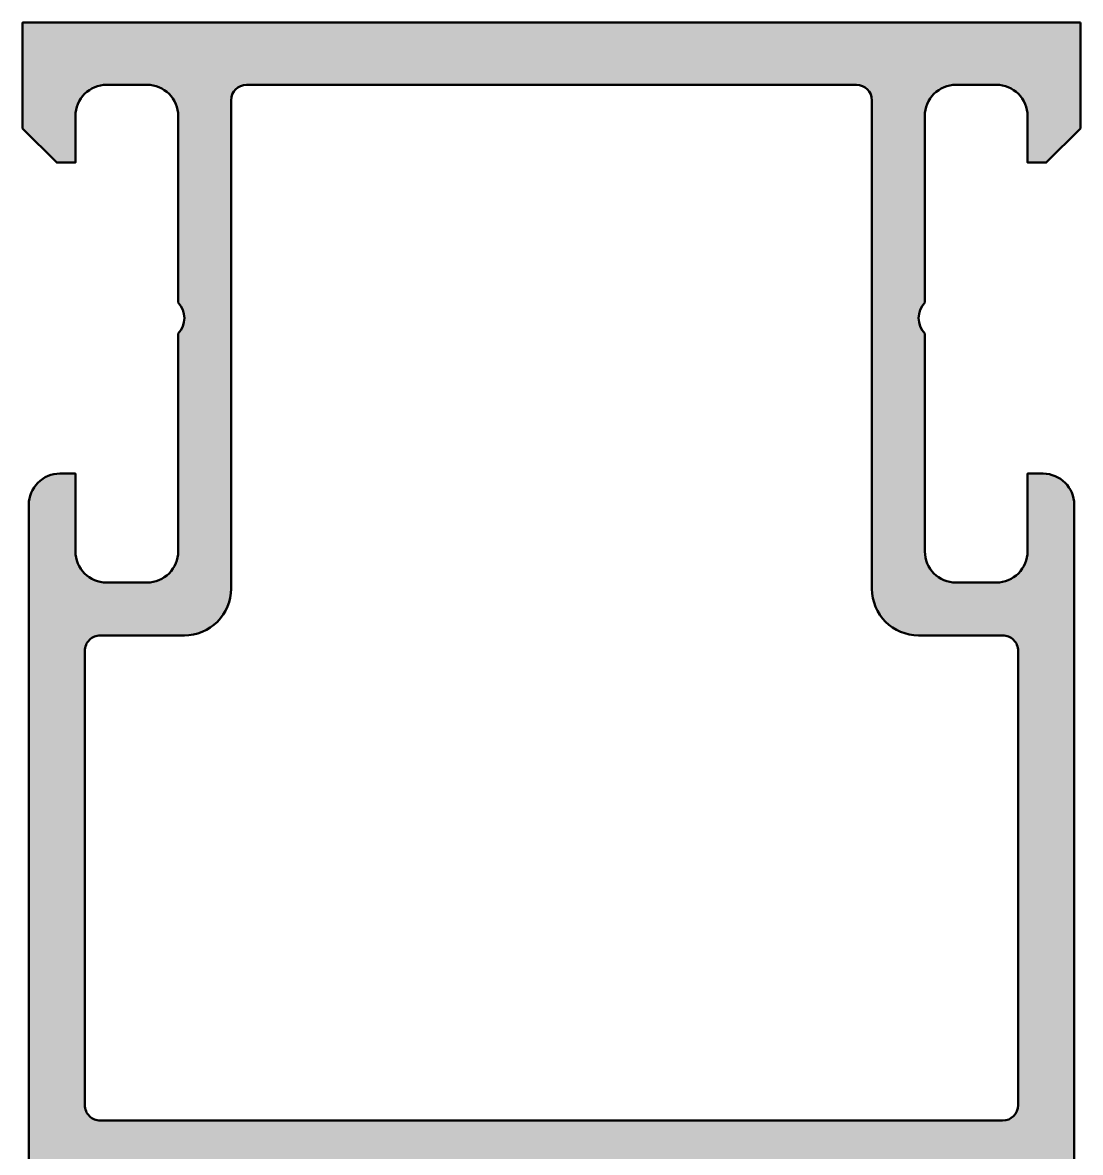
# Model space of a CAD drawing. Extents: x 0 to 94, y 0 to 98.8.
# Drawn here: x 30 to 64, y 62.48 to 98.8 of the extents above; entities that cross this region are included whole.
import ezdxf

# ---------------------------------------------------------------- set-up
doc = ezdxf.new("R2010")
doc.units = 0
doc.layers.add('0S-Alu contour', color=7, linetype='Continuous', lineweight=50)
doc.layers.add('0S-Alu hatch', color=252, linetype='Continuous', lineweight=25)

# ---------------------------------------------------------------- blocks, each defined once
blk = doc.blocks.new('430160__FEB0815F_0D19_44E5_8ABB_CA6C06B854EF_')
at = {"layer": '0S-Alu hatch'}
h = blk.add_hatch(color=256, dxfattribs=at)
edge = h.paths.add_edge_path()
edge.add_line((63.99997414003127, 98.8), (29.99997472763079, 98.8))
edge.add_line((29.99997472763079, 98.8), (29.99997472763079, 95.39999999998672))
edge.add_line((29.99997472763079, 95.39999999998672), (31.09997472763069, 94.29999999998681))
edge.add_line((31.09997472763069, 94.29999999998681), (31.69997472763061, 94.29999999998681))
edge.add_line((31.69997472763061, 94.29999999998681), (31.69997472763061, 95.79999999998682))
edge.add_ellipse((32.6999747276306, 95.79999999998682), major_axis=(-0.9999999999999928, 0), ratio=1, start_angle=269.9999999999996, end_angle=360, ccw=False)
edge.add_line((32.69997472763061, 96.79999999998681), (33.99997472763056, 96.79999999998681))
edge.add_ellipse((33.99997472763067, 95.7999999999867), major_axis=(-1.000000000000113, 0), ratio=1, start_angle=180, end_angle=270.0000000000065, ccw=False)
edge.add_line((34.99997472763079, 95.79999999998682), (34.99997472763079, 89.7999999999868))
edge.add_ellipse((34.47497472763082, 89.29999999998681), major_axis=(-0.7249999999999732, 0), ratio=1, start_angle=136.3971810272944, end_angle=223.6028189727057, ccw=False)
edge.add_line((34.99997472763079, 88.7999999999868), (34.99997472763079, 81.79999999998681))
edge.add_ellipse((33.99997472763079, 81.7999999999868), major_axis=(-0.9999999999999928, 0), ratio=1, start_angle=89.9999999999996, end_angle=180, ccw=False)
edge.add_line((33.99997472763079, 80.79999999998682), (32.69997472763061, 80.79999999998658))
edge.add_ellipse((32.69997472763073, 81.79999999998671), major_axis=(-1.000000000000127, 0), ratio=1, start_angle=0, end_angle=89.99999999999272, ccw=False)
edge.add_line((31.69997472763061, 81.79999999998681), (31.69997472763061, 84.29999999998681))
edge.add_line((31.69997472763061, 84.29999999998681), (31.1999747276306, 84.29999999998681))
edge.add_arc((31.1999747276306, 83.29999999998682), 1, 89.9999999999998, 180)
edge.add_line((30.1999747276306, 83.29999999998682), (30.19997114859729, 60.77356178376703))
edge.add_line((30.19997114859729, 60.77356178376703), (30.19199486647125, 60.70143998374442))
edge.add_line((30.19199486647125, 60.70143998374442), (30.16568564379458, 60.63381602410754))
edge.add_line((30.16568564379458, 60.63381602410754), (30.12282398994667, 60.57526644046583))
edge.add_line((30.12282398994667, 60.57526644046583), (30.06631062068681, 60.52975364874896))
edge.add_line((30.06631062068681, 60.52975364874896), (29.99997014859736, 60.50035778376695))
edge.add_line((29.99997014859736, 60.50035778376695), (29.99997014859713, 58.62034678375971))
edge.add_line((29.99997014859713, 58.62034678375971), (30.00749177494271, 58.55359050357174))
edge.add_line((30.00749177494271, 58.55359050357174), (30.02967948822624, 58.49018166202268))
edge.add_line((30.02967948822624, 58.49018166202268), (30.06542070385667, 58.43329984320007))
edge.add_line((30.06542070385667, 58.43329984320007), (30.11292320803995, 58.38579733901726))
edge.add_line((30.11292320803995, 58.38579733901726), (30.16980502686119, 58.35005612338773))
edge.add_line((30.16980502686119, 58.35005612338773), (30.23321386841206, 58.32786841010328))
edge.add_line((30.23321386841206, 58.32786841010328), (30.29997014859816, 58.32034678375794))
edge.add_line((30.29997014859816, 58.32034678375794), (31.27994446764106, 58.3203467837584))
edge.add_line((31.27994446764106, 58.3203467837584), (31.35759018117048, 58.33056903587113))
edge.add_line((31.35759018117048, 58.33056903587113), (31.42994446763982, 58.36053916262245))
edge.add_line((31.42994446763982, 58.36053916262245), (31.49207650199576, 58.40821474940184))
edge.add_line((31.49207650199576, 58.40821474940184), (31.53975208877472, 58.47034678375758))
edge.add_line((31.53975208877472, 58.47034678375758), (31.5697222155265, 58.54270107022784))
edge.add_line((31.5697222155265, 58.54270107022784), (31.57994446764013, 58.62034678375859))
edge.add_line((31.57994446764013, 58.62034678375859), (31.57994446764013, 61.38034478375789))
edge.add_line((31.57994446764013, 61.38034478375789), (31.58403415378411, 61.41140131638212))
edge.add_line((31.58403415378411, 61.41140131638212), (31.59602176918696, 61.44034144126771))
edge.add_line((31.59602176918696, 61.44034144126771), (31.61509053636945, 61.46519331985928))
edge.add_line((31.61509053636945, 61.46519331985928), (31.63994120280785, 61.48426366670902))
edge.add_line((31.63994120280785, 61.48426366670902), (31.66888056564372, 61.49625312166176))
edge.add_line((31.66888056564372, 61.49625312166176), (31.69993683824593, 61.50034478190104))
edge.add_line((31.69993683824593, 61.50034478190104), (35.9999548911471, 61.500344783758))
edge.add_line((35.9999548911471, 61.500344783758), (36.11121846833376, 61.48781440719814))
edge.add_line((36.11121846833376, 61.48781440719814), (36.2169036000161, 61.45083810551251))
edge.add_line((36.2169036000161, 61.45083810551251), (36.31171007464188, 61.391270275989))
edge.add_line((36.31171007464188, 61.391270275989), (36.39088325582878, 61.31209830288026))
edge.add_line((36.39088325582878, 61.31209830288026), (36.45045253197776, 61.21729273719983))
edge.add_line((36.45045253197776, 61.21729273719983), (36.48743044628754, 61.11160816974325))
edge.add_line((36.48743044628754, 61.11160816974325), (36.49996252059458, 61.00034478376848))
edge.add_line((36.49996252059458, 61.00034478376848), (36.49996252059526, 60.30034783551537))
edge.add_line((36.49996252059526, 60.30034783551537), (35.11171789168856, 57.89582207868012))
edge.add_line((35.11171789168856, 57.89582207868012), (35.10138872720262, 57.86112287488482))
edge.add_line((35.10138872720262, 57.86112287488482), (35.10036780728609, 57.8249333169224))
edge.add_line((35.10036780728609, 57.8249333169224), (35.10872434822449, 57.7897069829296))
edge.add_line((35.10872434822449, 57.7897069829296), (35.1258917936056, 57.75783214642888))
edge.add_line((35.1258917936056, 57.75783214642888), (35.15070622568391, 57.73146985624771))
edge.add_line((35.15070622568391, 57.73146985624771), (35.18148527663353, 57.71240742183522))
edge.add_line((35.18148527663353, 57.71240742183522), (35.21614218963958, 57.70193723732404))
edge.add_line((35.21614218963958, 57.70193723732404), (35.25232729677072, 57.70076915984463))
edge.add_line((35.25232729677072, 57.70076915984463), (36.38589877066595, 57.94780356463797))
edge.add_line((36.38589877066595, 57.94780356463797), (37.43202062699284, 58.44944023125845))
edge.add_line((37.43202062699284, 58.44944023125845), (38.33436923468999, 59.17867083522992))
edge.add_line((38.33436923468999, 59.17867083522992), (39.04436177354473, 60.09623330087016))
edge.add_line((39.04436177354473, 60.09623330087016), (39.52377195321562, 61.15272568759338))
edge.add_line((39.52377195321562, 61.15272568759338), (39.57686468490164, 61.26673914195543))
edge.add_line((39.57686468490164, 61.26673914195543), (39.65672812154816, 61.36389745307653))
edge.add_line((39.65672812154816, 61.36389745307653), (39.75830946715606, 61.43805361369004))
edge.add_line((39.75830946715606, 61.43805361369004), (39.87518187813038, 61.48451591546155))
edge.add_line((39.87518187813038, 61.48451591546155), (39.99996310410245, 61.50034630964182))
edge.add_line((39.99996310410245, 61.50034630964182), (53.99999245467751, 61.50034630964251))
edge.add_line((53.99999245467751, 61.50034630964251), (54.124773680646, 61.48451591546245))
edge.add_line((54.124773680646, 61.48451591546245), (54.24164609161874, 61.43805361369118))
edge.add_line((54.24164609161874, 61.43805361369118), (54.34322743722867, 61.36389745307634))
edge.add_line((54.34322743722867, 61.36389745307634), (54.42309087387497, 61.26673914195589))
edge.add_line((54.42309087387497, 61.26673914195589), (54.47618360557695, 61.15272568758346))
edge.add_line((54.47618360557695, 61.15272568758346), (54.95559378523143, 60.09623330087015))
edge.add_line((54.95559378523143, 60.09623330087015), (55.66558632408597, 59.17867083523059))
edge.add_line((55.66558632408597, 59.17867083523059), (56.56793493178334, 58.44944023125911))
edge.add_line((56.56793493178334, 58.44944023125911), (57.61405678810952, 57.94780356463888))
edge.add_line((57.61405678810952, 57.94780356463888), (58.74762826200566, 57.7007691598451))
edge.add_line((58.74762826200566, 57.7007691598451), (58.7838133691354, 57.70193723732472))
edge.add_line((58.7838133691354, 57.70193723732472), (58.81847028214377, 57.71240742183614))
edge.add_line((58.81847028214377, 57.71240742183614), (58.84924933309176, 57.73146985624771))
edge.add_line((58.84924933309176, 57.73146985624771), (58.87406376517098, 57.75783214642933))
edge.add_line((58.87406376517098, 57.75783214642933), (58.89123121055143, 57.78970698293142))
edge.add_line((58.89123121055143, 57.78970698293142), (58.89958775149029, 57.82493331692375))
edge.add_line((58.89958775149029, 57.82493331692375), (58.89856683157375, 57.86112287488548))
edge.add_line((58.89856683157375, 57.86112287488548), (58.88823766708803, 57.89582207867923))
edge.add_line((58.88823766708803, 57.89582207867923), (57.49999303818157, 60.30034783551537))
edge.add_line((57.49999303818157, 60.30034783551537), (57.49999303818181, 61.00034478376941))
edge.add_line((57.49999303818181, 61.00034478376941), (57.51252511248931, 61.11160816974372))
edge.add_line((57.51252511248931, 61.11160816974372), (57.54950302679883, 61.2172927372023))
edge.add_line((57.54950302679883, 61.2172927372023), (57.60907230294761, 61.31209830288143))
edge.add_line((57.60907230294761, 61.31209830288143), (57.68824548413404, 61.39127027598899))
edge.add_line((57.68824548413404, 61.39127027598899), (57.78305195875979, 61.45083810551319))
edge.add_line((57.78305195875979, 61.45083810551319), (57.88873709044279, 61.48781440719814))
edge.add_line((57.88873709044279, 61.48781440719814), (58.00000066763066, 61.5003447837587))
edge.add_line((58.00000066763066, 61.5003447837587), (62.30001872053107, 61.50034478190175))
edge.add_line((62.30001872053107, 61.50034478190175), (62.33107499313081, 61.4962531216629))
edge.add_line((62.33107499313081, 61.4962531216629), (62.36001435596739, 61.48426366670992))
edge.add_line((62.36001435596739, 61.48426366670992), (62.38486502240693, 61.46519331986087))
edge.add_line((62.38486502240693, 61.46519331986087), (62.40393378958874, 61.44034144126816))
edge.add_line((62.40393378958874, 61.44034144126816), (62.41592140499204, 61.41140131638394))
edge.add_line((62.41592140499204, 61.41140131638394), (62.42001109113624, 61.38034478375721))
edge.add_line((62.42001109113624, 61.38034478375721), (62.42001109113625, 58.62034678375898))
edge.add_line((62.42001109113625, 58.62034678375898), (62.43023334324942, 58.54270107022715))
edge.add_line((62.43023334324942, 58.54270107022715), (62.46020347000075, 58.47034678375849))
edge.add_line((62.46020347000075, 58.47034678375849), (62.50787905678038, 58.4082147494032))
edge.add_line((62.50787905678038, 58.4082147494032), (62.5700110911368, 58.36053916262334))
edge.add_line((62.5700110911368, 58.36053916262334), (62.64236537760478, 58.33056903587204))
edge.add_line((62.64236537760478, 58.33056903587204), (62.72001109113594, 58.32034678375886))
edge.add_line((62.72001109113594, 58.32034678375886), (63.6999854101809, 58.32034678375885))
edge.add_line((63.6999854101809, 58.32034678375885), (63.76674169036614, 58.3278684101042))
edge.add_line((63.76674169036614, 58.3278684101042), (63.83015053191426, 58.35005612338818))
edge.add_line((63.83015053191426, 58.35005612338818), (63.88703235073735, 58.38579733901863))
edge.add_line((63.88703235073735, 58.38579733901863), (63.93453485491882, 58.43329984320074))
edge.add_line((63.93453485491882, 58.43329984320074), (63.97027607055014, 58.49018166202383))
edge.add_line((63.97027607055014, 58.49018166202383), (63.9924637838332, 58.55359050357108))
edge.add_line((63.9924637838332, 58.55359050357108), (63.99998541017925, 58.620346783759))
edge.add_line((63.99998541017925, 58.620346783759), (63.99998541017902, 60.50035778376742))
edge.add_line((63.99998541017902, 60.50035778376742), (63.93364493808957, 60.52975364874942))
edge.add_line((63.93364493808957, 60.52975364874942), (63.87713156882927, 60.57526644046561))
edge.add_line((63.87713156882927, 60.57526644046561), (63.83426991498202, 60.63381602410711))
edge.add_line((63.83426991498202, 60.63381602410711), (63.8079606923049, 60.70143998374487))
edge.add_line((63.8079606923049, 60.70143998374487), (63.79998441017909, 60.77356178376682))
edge.add_line((63.79998441017909, 60.77356178376682), (63.79998083114213, 83.29999999998682))
edge.add_arc((62.79998083114225, 83.29999999998692), 0.9999999999998863, 0, 89.99999999999349)
edge.add_line((62.79998083114236, 84.29999999998681), (62.29998083114236, 84.29999999998681))
edge.add_line((62.29998083114236, 84.29999999998681), (62.29998083114236, 81.79999999998681))
edge.add_ellipse((61.29998083114237, 81.7999999999868), major_axis=(-0.9999999999999928, 0), ratio=1, start_angle=89.9999999999996, end_angle=180, ccw=False)
edge.add_line((61.29998083114236, 80.79999999998682), (59.99998083114241, 80.79999999998682))
edge.add_ellipse((59.99998083114254, 81.79999999998695), major_axis=(-1.000000000000142, 0), ratio=1, start_angle=0, end_angle=89.99999999999233, ccw=False)
edge.add_line((58.9999808311424, 81.79999999998704), (58.9999808311424, 88.7999999999868))
edge.add_ellipse((59.52498083114237, 89.29999999998681), major_axis=(-0.7249999999999732, 0), ratio=1, start_angle=-43.60281897270562, end_angle=43.60281897270568, ccw=False)
edge.add_line((58.9999808311424, 89.7999999999868), (58.9999808311424, 95.79999999998682))
edge.add_ellipse((59.9999808311424, 95.79999999998682), major_axis=(-0.9999999999999928, 0), ratio=1, start_angle=269.9999999999996, end_angle=360, ccw=False)
edge.add_line((59.99998083114241, 96.79999999998681), (61.29998083114236, 96.79999999998681))
edge.add_ellipse((61.29998083114237, 95.79999999998682), major_axis=(-1, 0), ratio=1, start_angle=180, end_angle=270.0000000000008, ccw=False)
edge.add_line((62.29998083114237, 95.79999999998682), (62.29998083114236, 94.29999999998681))
edge.add_line((62.29998083114236, 94.29999999998681), (62.8999808311425, 94.29999999998681))
edge.add_line((62.8999808311425, 94.29999999998681), (63.9999808311424, 95.39999999998672))
edge.add_line((63.9999808311424, 95.39999999998672), (63.99997414003127, 98.8))
edge = h.paths.add_edge_path()
edge.add_line((37.19997014999416, 96.80000305174465), (56.79998540877903, 96.80000305174465))
edge.add_ellipse((56.79998540877902, 96.30000305174465), major_axis=(-0.5000000000000142, 0), ratio=1, start_angle=180, end_angle=269.9999999999984, ccw=False)
edge.add_line((57.29998540877904, 96.30000305174467), (57.29998540877904, 80.5999954223501))
edge.add_arc((58.79998540877903, 80.5999954223501), 1.5, 180, 270)
edge.add_line((58.79998540877903, 79.09999542235009), (61.49998540505766, 79.09999542235009))
edge.add_ellipse((61.49998540505769, 78.59999542235012), major_axis=(-0.4999999999999716, 0), ratio=1, start_angle=180, end_angle=270.00000000000324, ccw=False)
edge.add_line((61.99998540505766, 78.59999542244059), (61.99998540861844, 64.00136369925656))
edge.add_ellipse((61.49998540866715, 64.0013636991689), major_axis=(-0.4999999999512833, 0), ratio=1, start_angle=90.00200304466989, end_angle=180, ccw=False)
edge.add_line((61.50000288852942, 63.50136369952315), (32.49998438281471, 63.50034986686569))
edge.add_ellipse((32.49996659334596, 64.00034630990493), major_axis=(-0.4999964433557054, 0), ratio=1, start_angle=0, end_angle=90.00203853745938, ccw=False)
edge.add_line((31.99997014999025, 64.0003463099954), (31.99997015371554, 78.5999954224224))
edge.add_ellipse((32.49997015373367, 78.59999542233196), major_axis=(-0.500000000018133, 0), ratio=1, start_angle=269.9999999999935, end_angle=360, ccw=False)
edge.add_line((32.49997015373373, 79.09999542235009), (35.19997014999689, 79.09999542235009))
edge.add_arc((35.19997014999705, 80.59999542234993), 1.499999999999843, 269.9999999999938, 360)
edge.add_line((36.69997014999689, 80.5999954223501), (36.69997014999415, 96.30000305174445))
edge.add_ellipse((37.19997014999424, 96.3000030517446), major_axis=(-0.5000000000000853, 0), ratio=1, start_angle=270.000000000009, end_angle=360, ccw=False)
at = {"layer": '0S-Alu contour', "color": 7}
for points in [[(63.99997414003127, 98.8), (29.99997472763079, 98.8), (29.99997472763079, 95.39999999998672), (31.09997472763069, 94.29999999998681), (31.69997472763061, 94.29999999998681), (31.69997472763061, 95.79999999998682)], [(62.29998083114237, 95.79999999998682), (62.29998083114236, 94.29999999998681), (62.8999808311425, 94.29999999998681), (63.9999808311424, 95.39999999998672), (63.99997414003127, 98.8)], [(32.69997472763061, 96.79999999998681), (33.99997472763056, 96.79999999998681)], [(37.19997014999416, 96.80000305174465), (56.79998540877903, 96.80000305174465)], [(59.99998083114241, 96.79999999998681), (61.29998083114236, 96.79999999998681)], [(36.69997014999689, 80.5999954223501), (36.69997014999415, 96.30000305174445)], [(57.29998540877904, 96.30000305174467), (57.29998540877904, 80.5999954223501)], [(34.99997472763079, 95.79999999998682), (34.99997472763079, 89.7999999999868)], [(58.9999808311424, 89.7999999999868), (58.9999808311424, 95.79999999998682)], [(34.99997472763079, 88.7999999999868), (34.99997472763079, 81.79999999998681)], [(58.9999808311424, 81.79999999998704), (58.9999808311424, 88.7999999999868)], [(31.69997472763061, 81.79999999998681), (31.69997472763061, 84.29999999998681), (31.1999747276306, 84.29999999998681)], [(62.79998083114236, 84.29999999998681), (62.29998083114236, 84.29999999998681), (62.29998083114236, 81.79999999998681)], [(30.1999747276306, 83.29999999998682), (30.19997114859729, 60.77356178376703), (30.19199486647125, 60.70143998374442), (30.16568564379458, 60.63381602410754), (30.12282398994667, 60.57526644046583), (30.06631062068681, 60.52975364874896), (29.99997014859736, 60.50035778376695), (29.99997014859713, 58.62034678375971), (30.00749177494271, 58.55359050357174), (30.02967948822624, 58.49018166202268), (30.06542070385667, 58.43329984320007), (30.11292320803995, 58.38579733901726), (30.16980502686119, 58.35005612338773), (30.23321386841206, 58.32786841010328), (30.29997014859816, 58.32034678375794), (31.27994446764106, 58.3203467837584), (31.35759018117048, 58.33056903587113), (31.42994446763982, 58.36053916262245), (31.49207650199576, 58.40821474940184), (31.53975208877472, 58.47034678375758), (31.5697222155265, 58.54270107022784), (31.57994446764013, 58.62034678375859), (31.57994446764013, 61.38034478375789), (31.58403415378411, 61.41140131638212), (31.59602176918696, 61.44034144126771), (31.61509053636945, 61.46519331985928), (31.63994120280785, 61.48426366670902), (31.66888056564372, 61.49625312166176), (31.69993683824593, 61.50034478190104), (35.9999548911471, 61.500344783758), (36.11121846833376, 61.48781440719814), (36.2169036000161, 61.45083810551251), (36.31171007464188, 61.391270275989), (36.39088325582878, 61.31209830288026), (36.45045253197776, 61.21729273719983), (36.48743044628754, 61.11160816974325), (36.49996252059458, 61.00034478376848), (36.49996252059526, 60.30034783551537), (35.11171789168856, 57.89582207868012), (35.10138872720262, 57.86112287488482), (35.10036780728609, 57.8249333169224), (35.10872434822449, 57.7897069829296), (35.1258917936056, 57.75783214642888), (35.15070622568391, 57.73146985624771), (35.18148527663353, 57.71240742183522), (35.21614218963958, 57.70193723732404), (35.25232729677072, 57.70076915984463), (36.38589877066595, 57.94780356463797), (37.43202062699284, 58.44944023125845), (38.33436923468999, 59.17867083522992), (39.04436177354473, 60.09623330087016), (39.52377195321562, 61.15272568759338), (39.57686468490164, 61.26673914195543), (39.65672812154816, 61.36389745307653), (39.75830946715606, 61.43805361369004), (39.87518187813038, 61.48451591546155), (39.99996310410245, 61.50034630964182), (53.99999245467751, 61.50034630964251), (54.124773680646, 61.48451591546245), (54.24164609161874, 61.43805361369118), (54.34322743722867, 61.36389745307634), (54.42309087387497, 61.26673914195589), (54.47618360557695, 61.15272568758346), (54.95559378523143, 60.09623330087015), (55.66558632408597, 59.17867083523059), (56.56793493178334, 58.44944023125911), (57.61405678810952, 57.94780356463888), (58.74762826200566, 57.7007691598451), (58.7838133691354, 57.70193723732472), (58.81847028214377, 57.71240742183614), (58.84924933309176, 57.73146985624771), (58.87406376517098, 57.75783214642933), (58.89123121055143, 57.78970698293142), (58.89958775149029, 57.82493331692375), (58.89856683157375, 57.86112287488548), (58.88823766708803, 57.89582207867923), (57.49999303818157, 60.30034783551537), (57.49999303818181, 61.00034478376941), (57.51252511248931, 61.11160816974372), (57.54950302679883, 61.2172927372023), (57.60907230294761, 61.31209830288143), (57.68824548413404, 61.39127027598899), (57.78305195875979, 61.45083810551319), (57.88873709044279, 61.48781440719814), (58.00000066763066, 61.5003447837587), (62.30001872053107, 61.50034478190175), (62.33107499313081, 61.4962531216629), (62.36001435596739, 61.48426366670992), (62.38486502240693, 61.46519331986087), (62.40393378958874, 61.44034144126816), (62.41592140499204, 61.41140131638394), (62.42001109113624, 61.38034478375721), (62.42001109113625, 58.62034678375898), (62.43023334324942, 58.54270107022715), (62.46020347000075, 58.47034678375849), (62.50787905678038, 58.4082147494032), (62.5700110911368, 58.36053916262334), (62.64236537760478, 58.33056903587204), (62.72001109113594, 58.32034678375886), (63.6999854101809, 58.32034678375885), (63.76674169036614, 58.3278684101042), (63.83015053191426, 58.35005612338818), (63.88703235073735, 58.38579733901863), (63.93453485491882, 58.43329984320074), (63.97027607055014, 58.49018166202383), (63.9924637838332, 58.55359050357108), (63.99998541017925, 58.620346783759), (63.99998541017902, 60.50035778376742), (63.93364493808957, 60.52975364874942), (63.87713156882927, 60.57526644046561), (63.83426991498202, 60.63381602410711), (63.8079606923049, 60.70143998374487), (63.79998441017909, 60.77356178376682), (63.79998083114213, 83.29999999998682)], [(33.99997472763079, 80.79999999998682), (32.69997472763061, 80.79999999998658)], [(61.29998083114236, 80.79999999998682), (59.99998083114241, 80.79999999998682)], [(32.49997015373373, 79.09999542235009), (35.19997014999689, 79.09999542235009)], [(58.79998540877903, 79.09999542235009), (61.49998540505766, 79.09999542235009)], [(31.99997014999025, 64.0003463099954), (31.99997015371554, 78.5999954224224)], [(61.99998540505766, 78.59999542244059), (61.99998540861844, 64.00136369925656)], [(61.50000288852942, 63.50136369952315), (32.49998438281471, 63.50034986686569)]]:
    blk.add_lwpolyline(points, dxfattribs=at)
at = {"layer": '0S-Alu contour', "color": 7, "extrusion": (0, 0, -1)}
for centre, radius, start, end in [((-32.6999747276306, 95.79999999998682), 0.9999999999999928, 0, 90.0000000000004), ((-33.99997472763067, 95.7999999999867), 1.000000000000113, 89.99999999999349, 180), ((-37.19997014999424, 96.3000030517446), 0.5000000000000853, 0, 89.99999999999103), ((-56.79998540877902, 96.30000305174465), 0.5000000000000142, 90.0000000000016, 180), ((-59.9999808311424, 95.79999999998682), 0.9999999999999928, 0, 90.0000000000004), ((-61.29998083114237, 95.79999999998682), 1, 89.9999999999992, 180), ((-34.47497472763082, 89.29999999998681), 0.7249999999999732, 136.3971810272943, 223.6028189727056), ((-59.52498083114237, 89.29999999998681), 0.7249999999999732, 316.3971810272943, 43.60281897270563), ((-32.69997472763073, 81.79999999998671), 1.000000000000127, 270.0000000000073, 0), ((-33.99997472763079, 81.7999999999868), 0.9999999999999928, 180, 270.0000000000004), ((-59.99998083114254, 81.79999999998695), 1.000000000000142, 270.0000000000077, 0), ((-61.29998083114237, 81.7999999999868), 0.9999999999999928, 180, 270.0000000000004), ((-32.49997015373367, 78.59999542233196), 0.500000000018133, 0, 90.00000000000651), ((-61.49998540505769, 78.59999542235012), 0.4999999999999716, 89.99999999999675, 180), ((-32.49996659334596, 64.00034630990493), 0.4999964433557054, 269.9979614625406, 0), ((-61.49998540866715, 64.0013636991689), 0.4999999999512833, 180, 269.9979969553301)]:
    blk.add_arc(centre, radius, start, end, dxfattribs=at)
at = {"layer": '0S-Alu contour', "color": 7}
for centre, radius, start, end in [((31.1999747276306, 83.29999999998682), 1, 89.9999999999998, 180), ((62.79998083114225, 83.29999999998692), 0.9999999999998863, 0, 89.99999999999349), ((35.19997014999705, 80.59999542234993), 1.499999999999843, 269.9999999999938, 0), ((58.79998540877903, 80.5999954223501), 1.5, 180, 270)]:
    blk.add_arc(centre, radius, start, end, dxfattribs=at)
blk = doc.blocks.new('430730__A2AF6904_88C1_465E_B226_E6029175ECA8_')
at = {"layer": '0S-Alu contour', "color": 7}
blk.add_blockref('430160__FEB0815F_0D19_44E5_8ABB_CA6C06B854EF_', (0, 0), dxfattribs=at)

msp = doc.modelspace()

# ---------------------------------------------------------------- block references
at = {"layer": '0S-Alu contour', "color": 7}
msp.add_blockref('430730__A2AF6904_88C1_465E_B226_E6029175ECA8_', (0, 0), dxfattribs=at)

doc.saveas('drawing.dxf')
